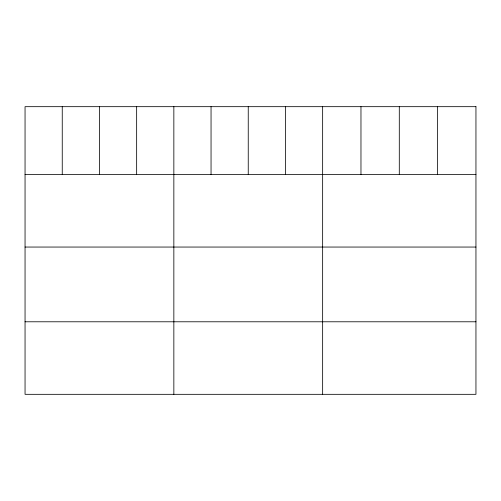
<?xml version="1.0" encoding="UTF-8"?>
<svg xmlns="http://www.w3.org/2000/svg" width="501" height="501" viewBox="0 0 501 501"><rect width="100%" height="100%" fill="white"/><g stroke="black" fill="none" stroke-linecap="round" stroke-linejoin="round"><path stroke-width="0.75" d="M25.05 174.511L475.95 174.511M25.05 247.049L475.95 247.049M25.05 321.786L475.95 321.786M437.623 106.675L437.623 174.511M399.297 106.675L399.297 174.511M360.97 106.675L360.97 174.511M322.644 106.675L322.644 394.325M285.445 106.675L285.445 174.511M248.245 106.675L248.245 174.511M211.046 106.675L211.046 174.511M173.847 106.675L173.847 394.325M136.648 106.675L136.648 174.511M99.449 106.675L99.449 174.511M62.249 106.675L62.249 174.511M475.95 106.675L25.05 106.675L25.05 394.325L475.95 394.325L475.95 106.675"/></g></svg>
